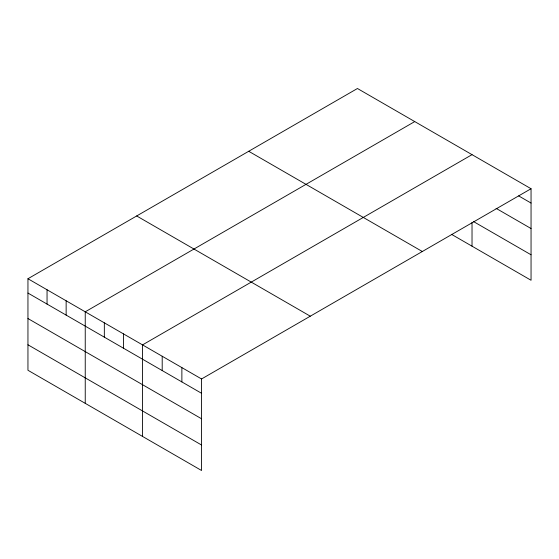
<?xml version="1.0" encoding="UTF-8"?>
<svg xmlns="http://www.w3.org/2000/svg" width="559" height="559" viewBox="0 0 559 559"><rect width="100%" height="100%" fill="white"/><g stroke="black" fill="none" stroke-linecap="round" stroke-linejoin="round"><path stroke-width="0.84" d="M27.95 278.738L201.554 378.967L201.554 470.496L27.95 370.268L27.95 278.738L357.446 88.504L531.05 188.732L531.05 280.262L451.462 234.312M414.736 121.582L85.241 311.81L85.241 403.339M472.027 154.654L142.531 344.889L142.531 436.418M201.554 378.967L531.05 188.732M518.661 195.902L531.05 203.05M496.071 208.339L531.05 228.533M473.48 221.546L531.05 254.785M248.713 151.279L422.318 251.508M136.682 215.963L310.287 316.191M27.95 293.056L201.554 393.284M27.95 318.539L201.554 418.768M27.95 344.791L201.554 445.013M472.027 222.405L472.027 246.184M181.878 367.605L181.878 381.923M162.201 356.251L162.201 370.568M123.434 333.863L123.434 348.18M104.337 322.836L104.337 337.154M66.144 300.791L66.144 315.108M47.047 289.765L47.047 304.082"/></g></svg>
